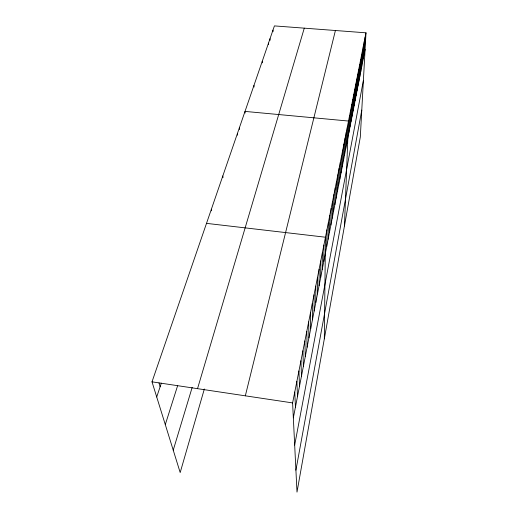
<?xml version="1.0" encoding="UTF-8"?>
<svg xmlns="http://www.w3.org/2000/svg" width="518" height="518" viewBox="0 0 518 518"><rect width="100%" height="100%" fill="white"/><g stroke="black" fill="none" stroke-linecap="round" stroke-linejoin="round"><path stroke-width="0.78" d="M319.088 285.606L319.127 269.185M320.681 277.447L320.752 260.968M322.241 269.431L322.351 252.907M323.769 261.564L323.925 244.988M324.32 338.843L325.466 237.218L206.507 223.368M326.709 246.464L326.936 229.804M328.121 239.212L328.38 222.52M329.513 232.09L329.798 215.365M330.873 225.077L331.19 208.327M332.219 218.188L332.562 201.411M333.54 211.402L333.909 194.606M334.835 204.733L335.237 187.917M336.117 198.174L336.545 181.339M337.373 191.712L337.827 174.864M338.61 185.353L339.089 168.499M339.827 179.099L340.332 162.238M341.025 172.941L341.556 156.067M342.21 166.874L342.754 150M343.369 160.904L343.939 144.03M344.515 155.024L345.105 138.151M345.642 149.229L346.257 132.362M346.756 143.525L347.384 126.657M344.451 225.945L348.497 121.044L245.014 111.409L245.163 113.002M348.925 132.368L349.598 115.514M349.987 126.91L350.673 110.069M351.036 121.536L351.741 104.701M352.065 116.233L352.79 99.417M353.082 111.014L353.82 94.205M354.085 105.86L354.836 89.077M355.076 100.79L355.84 84.013M356.047 95.785L356.831 79.027M357.012 90.844L357.808 74.113M357.957 85.982L358.767 69.263M358.896 81.184L359.712 64.485M359.816 76.444L360.651 59.777M360.722 71.775L361.57 55.128M361.622 67.172L362.477 50.544M362.509 62.626L363.377 46.024M363.377 58.139L364.258 41.563M364.238 53.71L365.132 37.166M365.993 32.822L360.314 137.005L296.995 492.1L292.605 402.913L365.993 32.822L274.423 25.9L152.007 381.837L180.186 472.545L204.351 388.979M295.914 470.176L361.778 110.107M294.684 445.072L363.396 80.374M293.343 417.851L365.093 49.346M245.331 395.823L335.411 30.51M197.533 388.662L304.28 28.16M173.232 450.161L192.172 387.419M165.294 424.605L177.557 385.91M156.708 396.969L161.318 383.165M152.007 381.837L292.605 402.913M158.987 382.925L160.127 386.745M211.363 209.246L211.603 210.832M222.818 175.945L223.025 177.538M237.38 133.612L237.542 135.211M239.329 127.933L239.491 129.532M253.949 85.438L254.073 87.024M262.257 61.273L262.361 62.846M268.505 43.111L268.596 44.677M270.014 38.72L270.098 40.287M272.973 30.115L273.051 31.676M294.768 392.029L295.428 407.129M296.879 381.377L297.474 396.626M298.944 370.946L299.482 386.337M300.971 360.735L301.444 376.256M302.952 350.738L303.367 366.375M304.895 340.935L305.251 356.688M306.798 331.339L307.103 347.196M308.663 321.924L308.909 337.885M310.496 312.704L310.69 328.749M312.289 303.658L312.432 319.794M314.044 294.787L314.148 311.001M315.773 286.091L315.825 302.376M317.463 277.557L317.476 293.913"/></g></svg>
